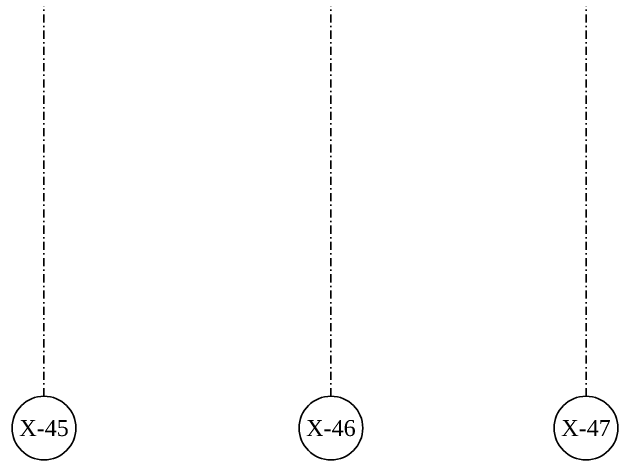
# Model space of a CAD drawing. Header units: inches. Extents: x -772 to 6765, y -813 to 4093.
# Drawn here: x 4200 to 5150, y -813 to -110 of the extents above; entities that cross this region are included whole.
import ezdxf
from ezdxf.enums import TextEntityAlignment as Align

# ---------------------------------------------------------------- set-up
doc = ezdxf.new("R2010")
doc.units = ezdxf.units.IN
doc.header["$MEASUREMENT"] = 0
doc.linetypes.add('DASHDOT', pattern=[25.4, 12.7, -6.35, 0, -6.35])
for name, color, linetype in [('H_STR_Aks', 250, 'DASHDOT'), ('H_STR_AksCemberi', 106, 'Continuous'), ('H_STR_AksYazi', 91, 'Continuous')]:
    doc.layers.add(name, color=color, linetype=linetype)
doc.styles.add('HG', font='times.ttf')

# ---------------------------------------------------------------- blocks, each defined once
blk = doc.blocks.new('Not_Aks_Balon')
at = {"layer": 'H_STR_AksCemberi'}
blk.add_circle((0, 0), 50, dxfattribs=at)
at = {"layer": 'H_STR_AksYazi', "style": 'HG'}
blk.add_attdef('AKSNO', text='', height=25, dxfattribs=at).set_placement((0, 0), align=Align.MIDDLE_CENTER)

msp = doc.modelspace()

# ---------------------------------------------------------------- linework, layer by layer
at = {"layer": 'H_STR_Aks'}
for p, q in [((4250, 4043), (4250, -712.77)), ((4700, 4043), (4700, -712.77)), ((5100, 4043), (5100, -712.77))]:
    msp.add_line(p, q, dxfattribs=at)

# ---------------------------------------------------------------- block references
at = {"layer": 'H_STR_AksCemberi'}
for p, values in [((4250, -762.77), {'AKSNO': 'X-45'}), ((4700, -762.77), {'AKSNO': 'X-46'}), ((5100, -762.77), {'AKSNO': 'X-47'})]:
    msp.add_blockref('Not_Aks_Balon', p, dxfattribs=at).add_auto_attribs(values)

doc.saveas('drawing.dxf')
